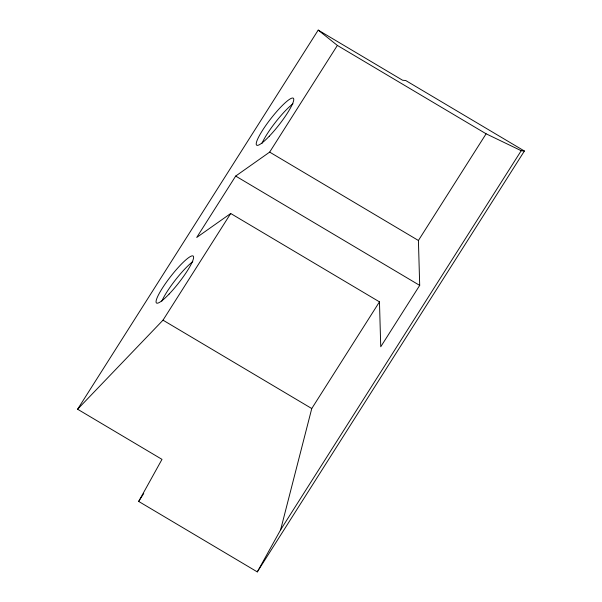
<?xml version="1.0" encoding="UTF-8"?>
<svg xmlns="http://www.w3.org/2000/svg" width="602" height="602" viewBox="0 0 602 602"><rect width="100%" height="100%" fill="white"/><g stroke="black" fill="none" stroke-linecap="round" stroke-linejoin="round"><path stroke-width="0.9" d="M257.302 571.9L280.615 529.828L311.761 408.54L379.463 301.858L230.709 213.492L196.726 237.451L235.675 176.07L269.666 152.11L337.368 45.428L318.202 30.1L77.598 409.225L161.991 459.364L138.678 501.428L257.302 571.9L524.402 151.019L405.778 80.555L402.595 80.239L318.202 30.1M77.598 409.225L163.007 320.166L230.709 213.492M138.678 501.428L143.72 493.489M379.463 301.858L380.742 346.775L419.699 285.393L418.413 240.484L486.115 133.802L521.212 150.703L524.402 151.019M280.615 529.828L521.212 150.703M337.368 45.428L486.115 133.802M269.666 152.11L418.413 240.484M235.675 176.07L419.699 285.393M163.007 320.166L311.761 408.54M261.99 143.344A29.776 5.14 -52 0 1 292.971 103.8M161.825 301.173A29.776 5.14 -52 0 1 192.806 261.629M169.109 294.062A29.776 5.14 -52 0 0 193.204 256.091A29.776 5.14 -52 0 0 162.201 288.441A29.776 5.14 -52 0 0 169.109 294.062M269.267 136.233A29.776 5.14 -52 0 0 293.362 98.261A29.776 5.14 -52 0 0 262.367 130.604A29.776 5.14 -52 0 0 269.267 136.233"/></g></svg>
